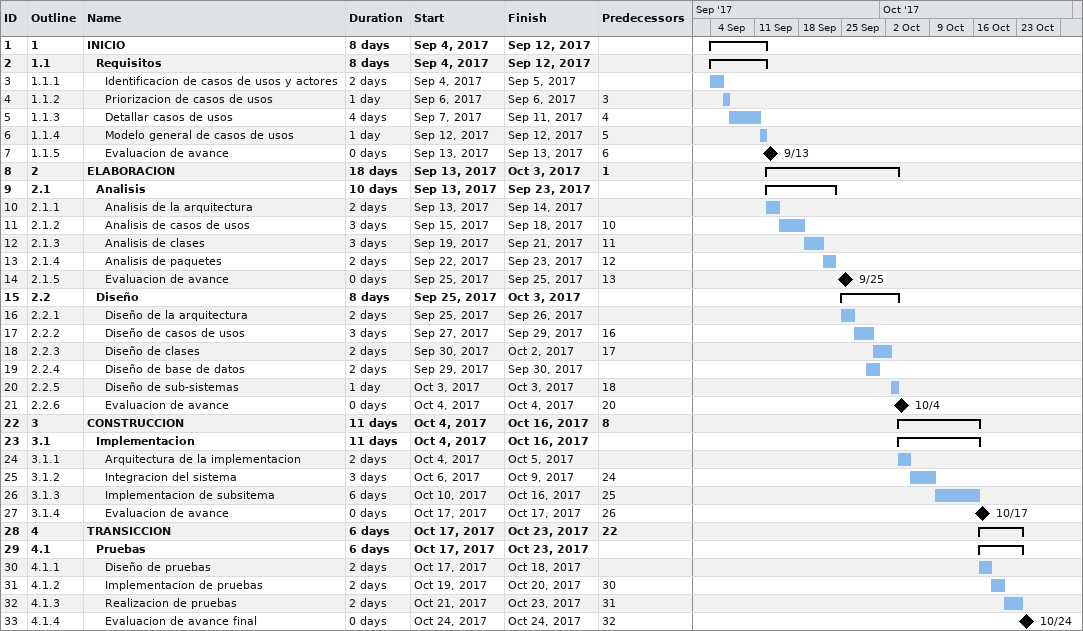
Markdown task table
| ID | WBS | Task | Duration | Start | Finish | Predecessors |
|---|---|---|---|---|---|---|
| 1 | 1 | **INICIO** | 8d | 2017-09-04 | 2017-09-12 |  |
| 2 | 1.1 | **Requisitos** | 8d | 2017-09-04 | 2017-09-12 |  |
| 3 | 1.1.1 | Identificacion de casos de usos y actores | 2d | 2017-09-04 | 2017-09-05 |  |
| 4 | 1.1.2 | Priorizacion de casos de usos | 1d | 2017-09-06 | 2017-09-06 | 3 |
| 5 | 1.1.3 | Detallar casos de usos | 4d | 2017-09-07 | 2017-09-11 | 4 |
| 6 | 1.1.4 | Modelo general de casos de usos | 1d | 2017-09-12 | 2017-09-12 | 5 |
| 7 | 1.1.5 | Evaluacion de avance | 0d | 2017-09-13 | 2017-09-13 | 6 |
| 8 | 2 | **ELABORACION** | 18d | 2017-09-13 | 2017-10-03 | 1 |
| 9 | 2.1 | **Analisis** | 10d | 2017-09-13 | 2017-09-23 |  |
| 10 | 2.1.1 | Analisis de la arquitectura | 2d | 2017-09-13 | 2017-09-14 |  |
| 11 | 2.1.2 | Analisis de casos de usos | 3d | 2017-09-15 | 2017-09-18 | 10 |
| 12 | 2.1.3 | Analisis de clases | 3d | 2017-09-19 | 2017-09-21 | 11 |
| 13 | 2.1.4 | Analisis de paquetes | 2d | 2017-09-22 | 2017-09-23 | 12 |
| 14 | 2.1.5 | Evaluacion de avance | 0d | 2017-09-25 | 2017-09-25 | 13 |
| 15 | 2.2 | **Diseño** | 8d | 2017-09-25 | 2017-10-03 |  |
| 16 | 2.2.1 | Diseño de la arquitectura | 2d | 2017-09-25 | 2017-09-26 |  |
| 17 | 2.2.2 | Diseño de casos de usos | 3d | 2017-09-27 | 2017-09-29 | 16 |
| 18 | 2.2.3 | Diseño de clases | 2d | 2017-09-30 | 2017-10-02 | 17 |
| 19 | 2.2.4 | Diseño de base de datos | 2d | 2017-09-29 | 2017-09-30 |  |
| 20 | 2.2.5 | Diseño de sub-sistemas | 1d | 2017-10-03 | 2017-10-03 | 18 |
| 21 | 2.2.6 | Evaluacion de avance | 0d | 2017-10-04 | 2017-10-04 | 20 |
| 22 | 3 | **CONSTRUCCION** | 11d | 2017-10-04 | 2017-10-16 | 8 |
| 23 | 3.1 | **Implementacion** | 11d | 2017-10-04 | 2017-10-16 |  |
| 24 | 3.1.1 | Arquitectura de la implementacion | 2d | 2017-10-04 | 2017-10-05 |  |
| 25 | 3.1.2 | Integracion del sistema | 3d | 2017-10-06 | 2017-10-09 | 24 |
| 26 | 3.1.3 | Implementacion de subsitema | 6d | 2017-10-10 | 2017-10-16 | 25 |
| 27 | 3.1.4 | Evaluacion de avance | 0d | 2017-10-17 | 2017-10-17 | 26 |
| 28 | 4 | **TRANSICCION** | 6d | 2017-10-17 | 2017-10-23 | 22 |
| 29 | 4.1 | **Pruebas** | 6d | 2017-10-17 | 2017-10-23 |  |
| 30 | 4.1.1 | Diseño de pruebas | 2d | 2017-10-17 | 2017-10-18 |  |
| 31 | 4.1.2 | Implementacion de pruebas | 2d | 2017-10-19 | 2017-10-20 | 30 |
| 32 | 4.1.3 | Realizacion de pruebas | 2d | 2017-10-21 | 2017-10-23 | 31 |
| 33 | 4.1.4 | Evaluacion de avance final | 0d | 2017-10-24 | 2017-10-24 | 32 |
